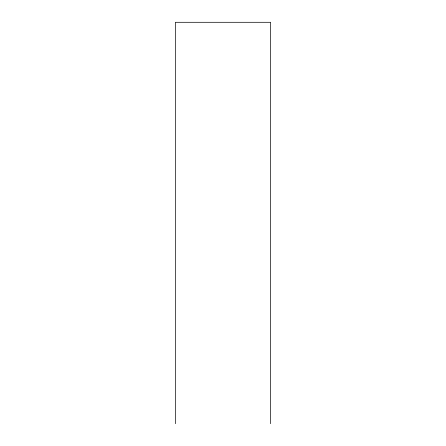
<?xml version="1.0" encoding="UTF-8"?>
<svg xmlns="http://www.w3.org/2000/svg" width="446" height="446" viewBox="0 0 446 446"><rect width="100%" height="100%" fill="white"/><g stroke="black" fill="none" stroke-linecap="round" stroke-linejoin="round"><path stroke-width="0.67" d="M270.627 423.7L270.627 22.3L175.373 22.3L175.373 423.7"/></g></svg>
